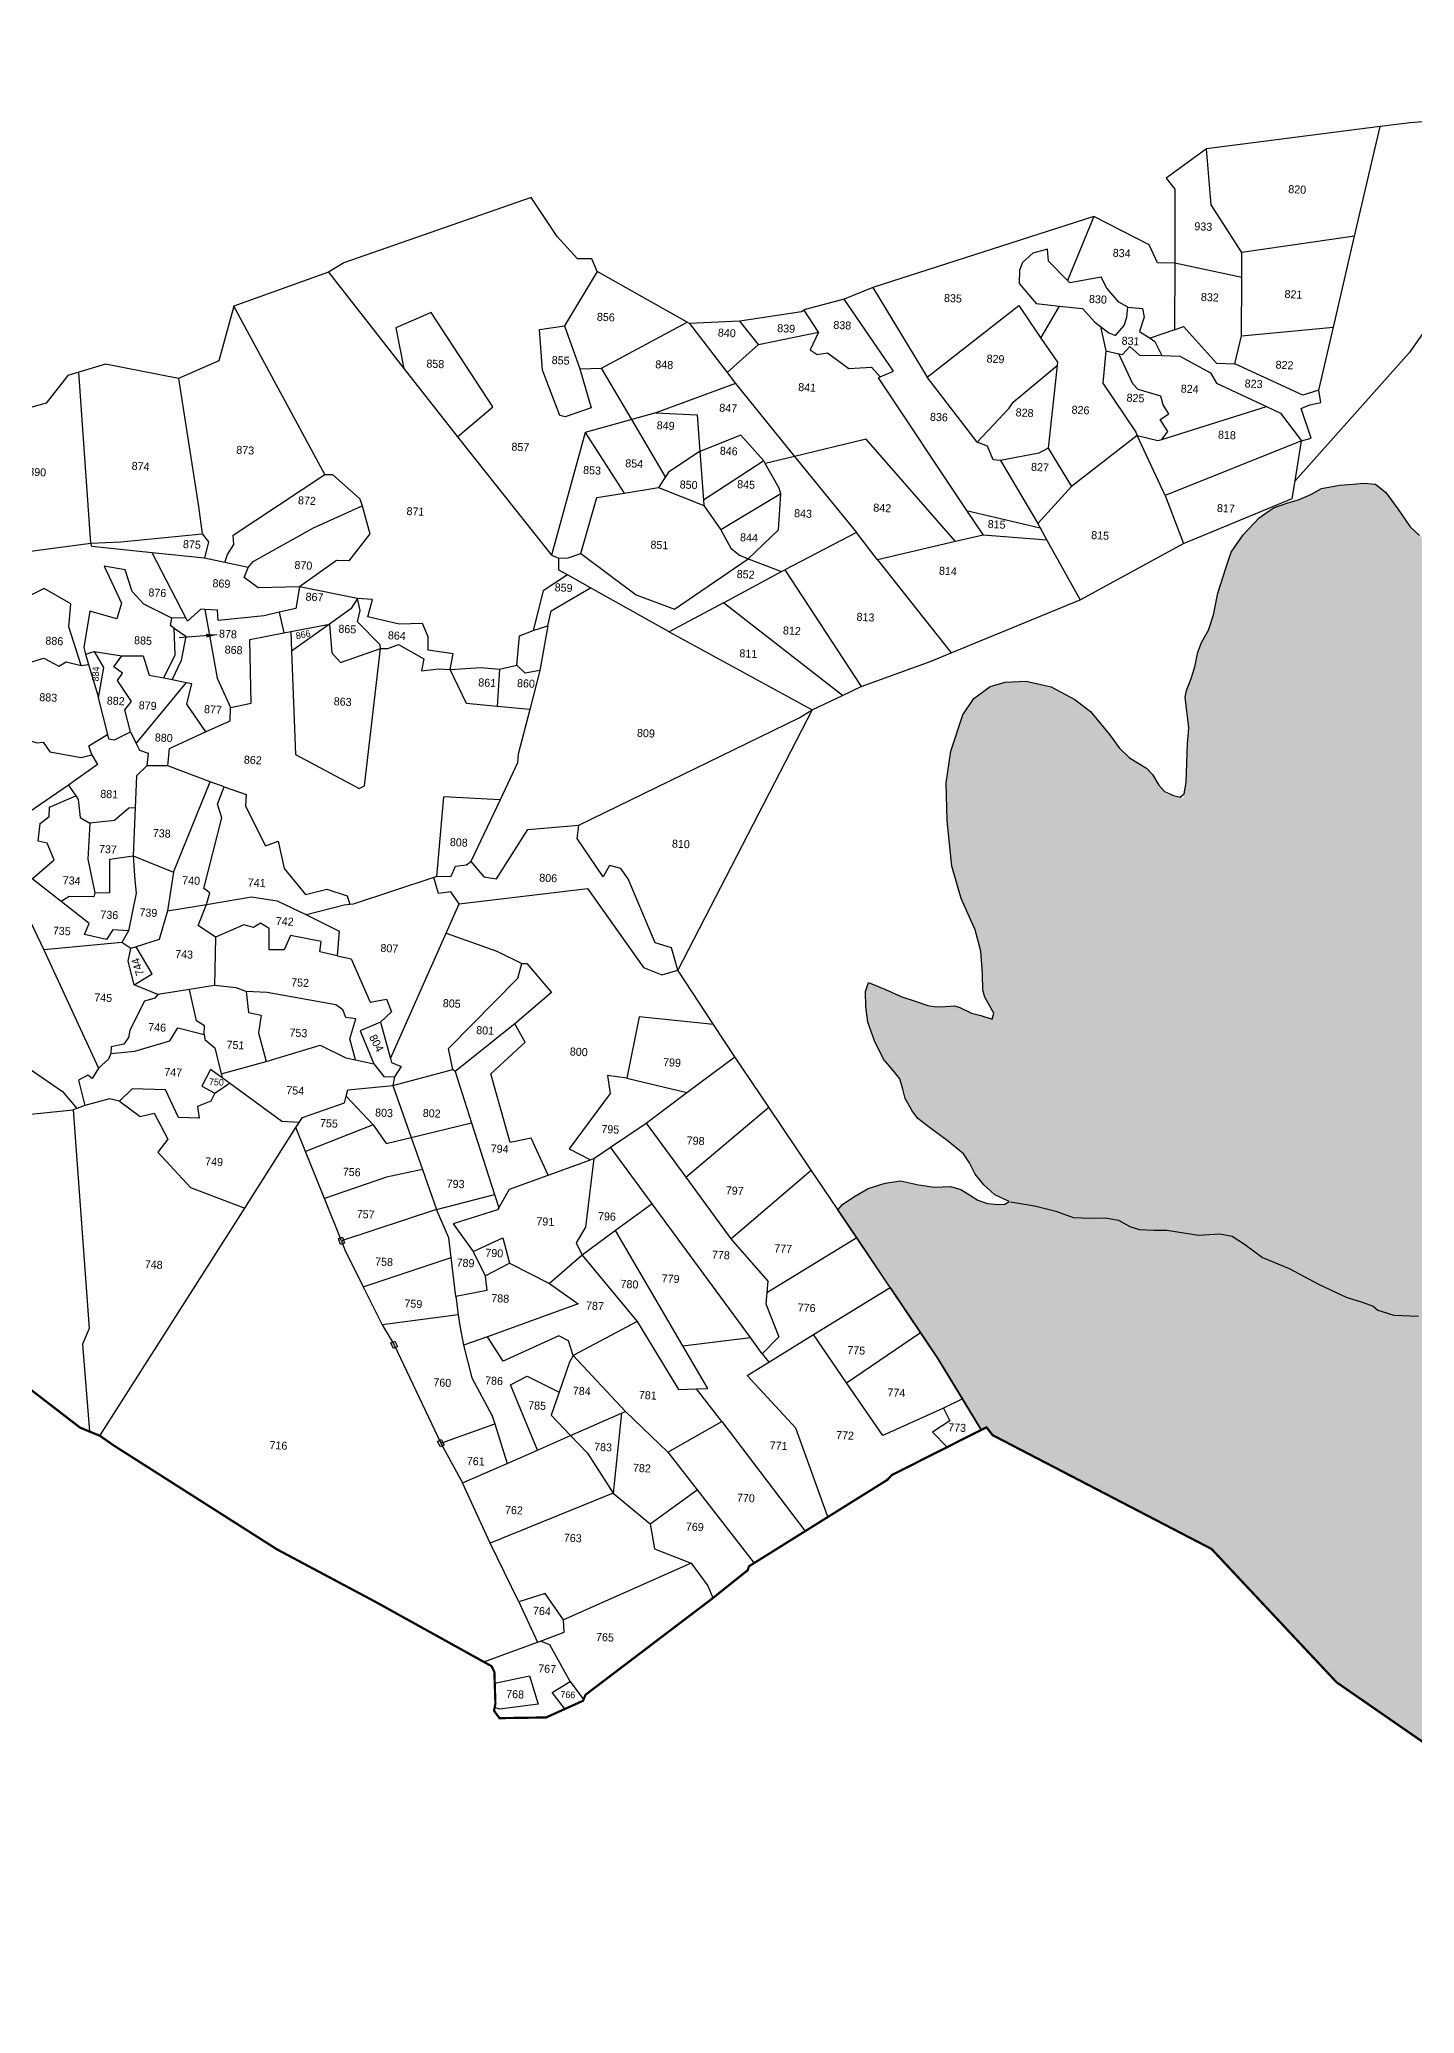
# Model space of a CAD drawing. Header units: metres. Extents: x 261324 to 273196, y 2168580 to 2176145.
# Drawn here: x 269210 to 270757, y 2169286 to 2171506 of the extents above; entities that cross this region are included whole.
import ezdxf

# ---------------------------------------------------------------- set-up
doc = ezdxf.new("R2010")
doc.units = ezdxf.units.M
for name, color, linetype in [('LINE_WATER', 4, 'Continuous'), ('OFF', 1, 'Continuous'), ('POLY_HATCH', 12, 'Continuous'), ('POLY_PARCEL', 6, 'Continuous'), ('SYM_ARROW', 1, 'Continuous'), ('SYM_STONE', 1, 'Continuous'), ('TEXT_PARCEL', 7, 'Continuous'), ('V_BOUND_LINE', 7, 'Continuous')]:
    doc.layers.add(name, color=color, linetype=linetype)
doc.styles.get("Standard").update_dxf_attribs({"font": 'simplex.shx'})
doc.styles.add('TEXT_MAP', font='KRDEV050.TTF', dxfattribs={"height": 1.8})
doc.dimstyles.get("Standard").update_dxf_attribs({"dimtxt": 0.18, "dimasz": 0.18, "dimexe": 0.18, "dimexo": 0.0625, "dimgap": 0.09, "dimtad": 0, "dimtih": 1, "dimtoh": 1, "dimdec": 4, "dimzin": 0, "dimdsep": 46, "dimtxsty": 'Standard', "dimcen": 0.09, "dimadec": 0, "dimazin": 0, "dimtfac": 1, "dimtdec": 4, "dimtofl": 0, "dimtmove": 0, "dimatfit": 3, "dimfxl": 1, "dimtolj": 1, "dimtzin": 0, "dimarcsym": 0})

# ---------------------------------------------------------------- blocks, each defined once
blk = doc.blocks.new('STONESQUARE')
at = {"layer": 'SYM_STONE'}
blk.add_lwpolyline([(-0.7, 0.48), (0.7, 0.48), (0.7, -0.48), (-0.7, -0.48)], close=True, dxfattribs=at)
blk = doc.blocks.new('TEXTARROW')
blk.add_leader([(0, 0), (8.64, 0)], dimstyle='Standard', override={"dimtxt": 2.5, "dimasz": 2.5, "dimexe": 1.25, "dimexo": 0.625, "dimgap": 0.625, "dimtad": 1, "dimtih": 0, "dimtoh": 0, "dimzin": 8, "dimcen": 2.5, "dimtofl": 1})
blk = doc.blocks.new('F NGH')
at = {"layer": 'POLY_HATCH'}
h = blk.add_hatch(dxfattribs=at)
h.set_pattern_fill('ZIGZAG', color=256, style=0)
h.set_pattern_definition([(0, (0, 0), (3.175, 3.175), [3.175, -3.175]), (90, (3.175, 0), (-3.175, 3.175), [3.175, -3.175])])
h.paths.add_polyline_path([(662.27, 339.12), (661.62, 341.88), (660.24, 345.45), (657.96, 349.02), (655.77, 350.73), (649.84, 353.45), (644.07, 355.23), (641.88, 355.88), (640.25, 357.02), (638.95, 358.81), (637.25, 360.43), (635.54, 361.08), (633.27, 361.08), (630.75, 360.35), (628.31, 360.02), (625.47, 360.19), (621.68, 360.97), (620.1, 364), (617.26, 365.63), (614.09, 366.2), (609.95, 365.75), (604.75, 364.94), (602.07, 362.91), (599.78, 360.2), (592.08, 364.61), (588.18, 366.89), (583.71, 369.08), (582.08, 371.19), (579.81, 375.33), (576.32, 377.77), (571.85, 380.93), (569.66, 382.76), (566.73, 386.66), (563.81, 390.23), (561.45, 391.94), (558.69, 392.1), (556.41, 391.77), (553.33, 391.37), (549.35, 390.39), (547.15, 389.01), (544.31, 387.63), (541.95, 386.82), (538.78, 385.6), (535.62, 383.17), (532.2, 379.19), (529.69, 375.13), (528.71, 371.51), (527.17, 365.83), (526.44, 360.88), (525.46, 357.39), (524, 354.54), (523.27, 352.35), (522.78, 349.02), (522.05, 346.34), (521.16, 343.62), (520.91, 342.08), (522.05, 335.26), (521.97, 331.6), (522.05, 322.92), (521.61, 319.43), (517.72, 320.19), (515.96, 322.06), (514.41, 324.34), (513.03, 325.72), (509.05, 327.83), (506.61, 330.02), (504.34, 332.86), (499.79, 337.82), (496.13, 340.41), (490.69, 343.01), (485, 343.95), (480.29, 343.54), (476.96, 342.4), (473.47, 339.56), (471.19, 335.75), (468.84, 327.46), (468.11, 320.28), (468.76, 311.75), (470.3, 301.6), (472.74, 294.5), (476.23, 287.59), (477.69, 282.8), (478.34, 277.85), (478.59, 274.11), (479.07, 272.57), (480.21, 270.7), (481.27, 269.08), (481.02, 267.7), (478.42, 268.35), (476.31, 268.84), (473.63, 269.97), (472.41, 270.3), (468.62, 269.86), (466.4, 270.05), (463.48, 270.87), (460.47, 271.76), (456.73, 273.22), (452.83, 274.6), (452.26, 272.57), (452.43, 269.12), (453.08, 265.71), (454.78, 261.57), (456.98, 257.51), (459.25, 255.07), (460.88, 253.29), (461.69, 251.01), (462.26, 248.9), (463.96, 246.22), (465.34, 244.56), (468.35, 242.45), (472.17, 239.93), (475.99, 237.09), (477.45, 235.14), (478.83, 232.7), (480.86, 230.35), (483.46, 228.24), (486.71, 226.86), (485.82, 226.21), (482.51, 226.03), (479.72, 226.86), (477.77, 227.99), (475.74, 229.05), (473.39, 229.62), (469.81, 229.29), (466.16, 229.7), (462.09, 230.35), (458.68, 229.7), (454.95, 228.32), (451.78, 226.29), (449.34, 224.42), (448.35, 223.23), (460.94, 206.34), (472.38, 190.88), (482.91, 175.27), (484.05, 175.92), (485.51, 174.21), (535.92, 150.97), (565.44, 122.33), (640.72, 75.36), (680.86, 53.48), (736.18, 106.58), (777.36, 146.21), (908.07, 276.12), (936.66, 303.85), (977.16, 292.58), (1011.93, 283.4), (1013.15, 283.56), (1038.06, 276.73), (1052.45, 308.7), (1050.4, 432.13), (1005.68, 513.16), (855.77, 502.46), (731.76, 492.31), (732.62, 488.56), (733.35, 485.4), (734.73, 483.61), (737.82, 480.85), (742.04, 477.64), (746.43, 474.88), (749.11, 472.87), (749.11, 469.64), (746.66, 467.36), (741.39, 467.17), (737.82, 467.57), (734.41, 468.47), (728.72, 468.39), (724.82, 467.98), (722.14, 467.41), (720.84, 466.52), (720.76, 464.98), (722.06, 461.65), (724.58, 457.99), (727.42, 454.74), (728.88, 452.19), (730.97, 447.9), (730.51, 445.12), (728.48, 442.2), (725.15, 438.38), (721.82, 435.05), (718.4, 431.48), (717.02, 428.52), (716.7, 425.76), (717.02, 418.37), (716.94, 413.66), (714.99, 406.59), (713.04, 403.39), (710.12, 400.3), (707.35, 398.19), (703.54, 396.73), (699.56, 394.37), (696.06, 391.69), (691.51, 387.15), (687.61, 382.52), (684.61, 378.66), (682.5, 375.33), (681.93, 373.46), (682.33, 369.48), (682.09, 365.75), (680.95, 362.83), (678.19, 358.12), (673.8, 351.46), (672.02, 348.37), (670.8, 345.29), (670.15, 343.42), (668.69, 342.36), (666.57, 340.9), (664.87, 338.38), (662.27, 333.44)])
at = {"layer": 'LINE_WATER'}
blk.add_lwpolyline([(487.07, 226.85), (492.48, 226.17), (497.34, 225.23), (501.26, 224.01), (505.18, 224.01), (508.56, 224.28), (511.53, 223.88), (514.1, 222.53), (516.26, 221.98), (519.64, 221.98), (522.47, 222.12), (529.67, 221.31), (534.4, 221.85), (537.24, 221.44), (540.07, 219.82), (544.26, 216.99), (550.34, 214.83), (557.1, 211.59), (563.48, 208.99), (567.12, 208.05), (569.69, 207.24), (570.77, 206.43), (574.42, 205.48), (579.96, 205.48)], dxfattribs=at)
at = {"layer": 'OFF'}
for points in [[(275.25, 340.7), (281.58, 340.07)], [(437.27, 335.3), (409.82, 275.31)]]:
    blk.add_lwpolyline(points, dxfattribs=at)
at = {"layer": 'POLY_HATCH'}
blk.add_lwpolyline([(640.72, 75.36), (565.44, 122.33), (535.92, 150.97), (485.51, 174.21), (484.05, 175.92), (482.91, 175.27), (472.38, 190.88), (460.94, 206.34), (448.35, 223.23), (449.34, 224.42), (451.78, 226.29), (454.95, 228.32), (458.68, 229.7), (462.09, 230.35), (466.16, 229.7), (469.81, 229.29), (473.39, 229.62), (475.74, 229.05), (477.77, 227.99), (479.72, 226.86), (481.92, 226.21), (484.27, 226.13), (485.82, 226.21), (486.71, 226.86), (483.46, 228.24), (480.86, 230.35), (478.83, 232.7), (477.45, 235.14), (475.99, 237.09), (472.17, 239.93), (468.35, 242.45), (465.34, 244.56), (463.96, 246.22), (462.26, 248.9), (461.69, 251.01), (460.88, 253.29), (459.25, 255.07), (456.98, 257.51), (454.78, 261.57), (453.08, 265.71), (452.43, 269.12), (452.26, 272.57), (452.83, 274.6), (456.73, 273.22), (460.47, 271.76), (463.48, 270.87), (466.4, 270.05), (468.27, 269.89), (470.3, 270.05), (472.41, 270.3), (473.63, 269.97), (476.31, 268.84), (478.42, 268.35), (481.02, 267.7), (481.27, 269.08), (480.21, 270.7), (479.07, 272.57), (478.59, 274.11), (478.34, 277.85), (477.69, 282.8), (476.23, 287.59), (472.74, 294.5), (470.3, 301.6), (468.76, 311.75), (468.11, 320.28), (468.84, 327.46), (471.19, 335.75), (473.47, 339.56), (476.96, 342.4), (480.29, 343.54), (485, 343.95), (490.69, 343.01), (496.13, 340.41), (499.79, 337.82), (504.34, 332.86), (506.61, 330.02), (509.05, 327.83), (513.03, 325.72), (514.41, 324.34), (515.96, 322.06), (517.26, 320.68), (519.37, 319.87), (520.83, 319.59), (521.72, 320.32), (522.05, 322.92), (521.97, 331.6), (522.05, 335.26), (520.91, 342.08), (521.16, 343.62), (522.05, 346.34), (522.78, 349.02), (523.27, 352.35), (524, 354.54), (525.46, 357.39), (526.44, 360.88), (527.17, 365.83), (528.71, 371.51), (529.69, 375.13), (532.2, 379.19), (535.62, 383.17), (538.78, 385.6), (541.95, 386.82), (544.31, 387.63), (547.15, 389.01), (549.35, 390.39), (553.33, 391.37), (556.41, 391.77), (558.69, 392.1), (561.45, 391.94), (563.81, 390.23), (566.73, 386.66), (569.66, 382.76), (571.85, 380.93)], dxfattribs=at)
at = {"layer": 'POLY_PARCEL'}
for points in [[(674.95, 487.54), (662.32, 427.84), (618.47, 441.49), (574.82, 433.18), (567.63, 421.84), (543.31, 391.89)], [(674.95, 487.54), (565.4, 473.55), (558.67, 472.36)], [(558.67, 472.36), (519.91, 465.51)], [(554.11, 447.51), (558.67, 472.36)], [(519.91, 465.51), (511.13, 458.48), (513.17, 456.13), (513.98, 439.5)], [(528.95, 442.63), (521.55, 453.01), (519.91, 465.51)], [(495.29, 449.11), (446.35, 430.83)], [(495.29, 449.11), (490.09, 434.44)], [(513.98, 439.5), (510.08, 439.36), (508.05, 443.34), (495.29, 449.11)], [(384.26, 431.46), (382.95, 434.27), (379.7, 434.11), (374.91, 438.9), (368.65, 447.38), (327.22, 430.74), (323.89, 428.5)], [(554.11, 447.51), (528.95, 442.63)], [(550.31, 426.81), (554.11, 447.51)], [(490.09, 434.44), (485.61, 438.63), (485.25, 441.26), (481.98, 440.2), (479.78, 437.99), (479.14, 436.29), (479.21, 433.3), (483.26, 428.97), (488.54, 428.64)], [(529.16, 436.98), (528.95, 442.63)], [(503.88, 429.11), (501.82, 430.1), (498.97, 433.16), (497.55, 435.58), (490.58, 433.94), (490.09, 434.44)], [(529.16, 436.98), (513.98, 439.5)], [(513.98, 439.5), (514.64, 424.51)], [(529.71, 423.87), (529.16, 436.98)], [(384.26, 431.46), (377.52, 418.92)], [(405.01, 421.02), (384.26, 431.46)], [(446.35, 430.83), (440.09, 427.91)], [(446.35, 430.83), (459.57, 411.25)], [(323.89, 428.5), (303.01, 419.82)], [(323.89, 428.5), (341.87, 407.66)], [(440.09, 427.91), (431.4, 425.15), (431.16, 424.99)], [(449.02, 410.82), (451.93, 412.24), (440.09, 427.91)], [(459.57, 411.25), (479.4, 428.3), (484.71, 421.24)], [(484.71, 421.24), (488.54, 428.64)], [(488.54, 428.64), (493.71, 428.33), (496.63, 425.41), (497.99, 424.46)], [(497.99, 424.46), (499.9, 423.14), (501.39, 422.64), (503.24, 424.92), (503.74, 426.84), (503.88, 429.11)], [(503.88, 429.11), (507.22, 428.97), (507.65, 427.05), (506.8, 423.78), (509.27, 422.38)], [(529.71, 423.87), (550.31, 426.81)], [(547.69, 412.51), (550.31, 426.81)], [(416.86, 421.86), (405.58, 420.74)], [(431.16, 424.99), (430.59, 424.62), (416.86, 421.86)], [(421.29, 416.79), (416.86, 421.86)], [(434.65, 420.2), (431.16, 424.99)], [(497.99, 424.46), (499.4, 419.09)], [(514.64, 424.51), (509.27, 422.38)], [(509.27, 422.38), (510.35, 421.66), (512.05, 418.6)], [(514.64, 424.51), (516.63, 425.36), (524.38, 417.47), (528.51, 417.54)], [(528.51, 417.54), (529.71, 423.87)], [(303.01, 419.82), (300.17, 407.39), (291.31, 402.97)], [(325.23, 382.97), (303.01, 419.82)], [(354.68, 392.81), (362.29, 399.99), (347.43, 420.46), (339.61, 416.69), (341.87, 407.66)], [(381.43, 409.4), (384.35, 400.8), (378.59, 398.46), (377.38, 398.74), (373.04, 408.69), (371.91, 417.86), (377.52, 418.92)], [(377.52, 418.92), (381.43, 409.4)], [(386.24, 409.77), (405.01, 421.02)], [(405.58, 420.74), (405.01, 421.02)], [(405.58, 420.74), (414.55, 410.15)], [(421.29, 416.79), (434.65, 420.2)], [(434.65, 420.2), (432.95, 416.15), (434.58, 415.15), (436.93, 415.65), (441.83, 412.38), (446.95, 412.88), (449.02, 410.82)], [(484.71, 421.24), (488.65, 416.01), (488.6, 415.27)], [(499.4, 419.09), (499.12, 411.77), (507.02, 401.08), (507.34, 400.35)], [(499.4, 419.09), (502.35, 418.53)], [(502.35, 418.53), (503.17, 418.38), (504.73, 420.3), (507.01, 418.45), (512.05, 418.6)], [(512.96, 399.77), (514.22, 401.59), (512.37, 404.21), (514.22, 405.57), (512.87, 407.55), (512.23, 409.47), (507.11, 410.68), (505.83, 411.96), (502.35, 418.53)], [(512.05, 418.6), (516.11, 418.68), (523.15, 415.26), (524.64, 412.99), (536.09, 408.29)], [(547.69, 412.51), (544.19, 411.22), (528.51, 417.54)], [(414.55, 410.15), (421.29, 416.79)], [(471.45, 397.15), (478.34, 405.18), (479.12, 406.53), (488.6, 415.27)], [(488.6, 415.27), (487.51, 396.54)], [(381.43, 409.4), (386.24, 409.77)], [(393.61, 398.56), (386.24, 409.77)], [(414.55, 410.15), (416.56, 407.78)], [(449.02, 410.82), (448.52, 410.6), (469.83, 381.71)], [(471.45, 397.15), (459.57, 411.25)], [(544.35, 400.93), (546.48, 401.64), (543.92, 408.17), (545.84, 409.1), (548.26, 409.74), (547.69, 412.51)], [(291.31, 402.97), (274.74, 405.4), (268.9, 403.34)], [(341.87, 407.66), (354.68, 392.81)], [(416.56, 407.78), (398.93, 400.32)], [(416.56, 407.78), (430.61, 392.04)], [(512.96, 399.77), (536.09, 408.29)], [(536.09, 408.29), (539.36, 406.95), (544.35, 400.93)], [(268.9, 403.34), (266.45, 402.48), (261.82, 396.06), (249.09, 391.84)], [(273.37, 365.08), (268.9, 403.34)], [(291.31, 402.97), (297.15, 374.46), (298.27, 368.3)], [(398.93, 400.32), (393.61, 398.56)], [(398.93, 400.32), (408.24, 400.35), (409.24, 392.12)], [(507.34, 400.35), (493.12, 388.2)], [(507.34, 400.35), (512.07, 399.45), (512.96, 399.77)], [(514.27, 387.17), (507.34, 400.35)], [(544.35, 400.93), (514.27, 387.17)], [(543.31, 391.89), (544.35, 400.93)], [(393.61, 398.56), (383.28, 395.15)], [(401.81, 386.09), (393.61, 398.56)], [(423.72, 390.69), (418.31, 396.23), (409.24, 392.12)], [(467.69, 374.59), (446.47, 396.64), (430.61, 392.04)], [(476.92, 393.31), (475.28, 393.38), (473.86, 396.37), (471.45, 397.15)], [(487.51, 396.54), (485.45, 395.37), (476.92, 393.31)], [(487.51, 396.54), (493.12, 388.2)], [(354.68, 392.81), (377.02, 367.22)], [(383.28, 395.15), (377.02, 367.22)], [(383.28, 395.15), (392.67, 381.99)], [(409.24, 392.12), (409.14, 392.07), (402.46, 387.17), (401.81, 386.09)], [(409.24, 392.12), (410.56, 381.25)], [(430.61, 392.04), (424.06, 390.14)], [(430.61, 392.04), (445.29, 375.59)], [(476.92, 393.31), (485.94, 379.53)], [(518.93, 376.58), (542.85, 387.85), (543.31, 391.89)], [(423.72, 390.69), (410.56, 381.25)], [(424.06, 390.14), (423.72, 390.69)], [(427.91, 383.44), (427.48, 384.72), (424.06, 390.14)], [(493.12, 388.2), (485.94, 379.53)], [(514.27, 387.17), (518.93, 376.58)], [(303.71, 362.09), (304.19, 363.98), (305.55, 366.25), (305.25, 368.37), (325.23, 382.97)], [(325.23, 382.97), (326.98, 383.05), (333.34, 377.9), (333.94, 376.31)], [(383.61, 367.91), (386.6, 380.7), (392.67, 381.99)], [(392.67, 381.99), (400.32, 383.62)], [(401.81, 386.09), (400.32, 383.62)], [(400.32, 383.62), (410.7, 380.06)], [(427.91, 383.44), (414.83, 374.73)], [(421.26, 368.55), (427.77, 375.34), (427.91, 383.44)], [(410.56, 381.25), (410.7, 380.06)], [(410.7, 380.06), (414.83, 374.73)], [(469.83, 381.71), (473.8, 376.33)], [(469.83, 381.71), (486.51, 378.62)], [(485.94, 379.53), (486.51, 378.62)], [(486.51, 378.62), (488.2, 375.9)], [(309.03, 361.22), (310.02, 362.65), (323.27, 370.86), (333.94, 376.31)], [(333.94, 376.31), (335.98, 370.11), (331.52, 363.83), (328.79, 363.75), (320.77, 357.47)], [(414.83, 374.73), (417.25, 370.72), (419.24, 369.23), (421.26, 368.55)], [(445.29, 375.59), (429.58, 366.45)], [(450.34, 369.65), (445.29, 375.59)], [(467.69, 374.59), (450.34, 369.65)], [(473.8, 376.33), (467.69, 374.59)], [(488.2, 375.9), (473.8, 376.33)], [(488.2, 375.9), (496.32, 362.86)], [(496.32, 362.86), (518.93, 376.58)], [(450.34, 369.65), (467.88, 349.56)], [(253.73, 361.5), (273.37, 365.08)], [(273.37, 365.08), (280.1, 365.68), (298.27, 368.3)], [(287.3, 363.51), (273.67, 364.28), (273.37, 365.08)], [(298.27, 368.3), (299.79, 366.56), (299.11, 362.85)], [(377.02, 367.22), (378.71, 366.67)], [(378.71, 366.67), (380.77, 366.85), (383.61, 367.91)], [(380.82, 362.98), (378.85, 363.97), (378.71, 366.67)], [(383.61, 367.91), (396.48, 359.21), (405.23, 356.43), (421.26, 368.55)], [(416.22, 358.36), (428.88, 366.03)], [(421.26, 368.55), (428.88, 366.03)], [(428.88, 366.03), (429.58, 366.45)], [(429.58, 366.45), (448.01, 341.05)], [(292.35, 349.04), (285.95, 351.88), (283.18, 354.65), (281.4, 359.41), (276.64, 360.05), (280.91, 351.88), (280.05, 348.33), (273.87, 349.75), (272.94, 341.51), (273.4, 340.04)], [(295.5, 349.3), (287.3, 363.51)], [(299.11, 362.85), (287.3, 363.51)], [(303.71, 362.09), (299.11, 362.85)], [(309.03, 361.22), (303.71, 362.09)], [(320.77, 357.47), (311.46, 356.79), (308.2, 358.98), (309.03, 361.22)], [(380.82, 362.98), (375.53, 359.12), (373.68, 350.1)], [(376.95, 351.3), (377.52, 354.72), (386.12, 360.34)], [(386.12, 360.34), (380.82, 362.98)], [(404.27, 351.28), (386.12, 360.34)], [(467.88, 349.56), (496.32, 362.86)], [(320.77, 357.47), (320.13, 352.58), (316.47, 351.54)], [(333.92, 355.42), (320.77, 357.47)], [(333.92, 355.42), (332.5, 353.04), (327.88, 349.41)], [(339.61, 344.47), (339.51, 345.31), (334.17, 350.22), (334.6, 352.78), (333.92, 355.42)], [(355.48, 340.47), (355.96, 344.05), (350.34, 344.62), (350.2, 347.6), (348.78, 350.51), (343.52, 350.09), (336.41, 351.44), (337.26, 355.35), (333.92, 355.42)], [(416.22, 358.36), (404.27, 351.28)], [(443.88, 338.84), (416.22, 358.36)], [(272.48, 337.47), (269.35, 346.04), (269.56, 351.22), (263.38, 354.35), (258.69, 351.72)], [(299.71, 351.37), (298.79, 351.37), (295.95, 348.52), (295.5, 349.3)], [(316.47, 351.54), (313.09, 350.59), (302.78, 349.02), (302.56, 351.37), (299.71, 351.37)], [(299.71, 351.37), (303.2, 336.09), (306.55, 329.59)], [(316.47, 351.54), (317.72, 346.94)], [(373.68, 350.1), (376.95, 351.3)], [(376.95, 351.3), (375.6, 341.21)], [(404.27, 351.28), (437.27, 335.3)], [(291.21, 335.53), (293.53, 340.85), (293.03, 346.82)], [(293.03, 346.82), (292.18, 347.31), (292.35, 349.04)], [(295.5, 349.3), (292.35, 349.04)], [(293.03, 346.82), (295.73, 345.18), (294.95, 339.64), (293.11, 335.24)], [(306.55, 329.59), (311.1, 330.79), (310.1, 345.08), (317.72, 346.94)], [(317.72, 346.94), (319.24, 347.31)], [(319.24, 347.31), (327.88, 349.41)], [(319.24, 347.31), (319.62, 342.9)], [(327.88, 349.41), (319.62, 342.9)], [(327.88, 349.41), (328.73, 342.98), (330.72, 340.92), (339.61, 344.47)], [(370.41, 342.14), (370.69, 348.75), (373.68, 350.1)], [(448.01, 341.05), (463.44, 347.49), (467.88, 349.56)], [(319.62, 342.9), (321.59, 319.74), (336.31, 312.77), (337.44, 313.45), (339.61, 344.47)], [(339.61, 344.47), (341.24, 344.55), (343.59, 345.54), (349.42, 342.56), (349.06, 339.85), (352.9, 340.49), (355.48, 340.47)], [(366.57, 341.11), (370.41, 342.14)], [(375.6, 341.21), (372.4, 340.43), (370.41, 342.14)], [(260.89, 337.58), (264.02, 338.68), (267.5, 337.04), (269.07, 338.11), (272.48, 337.47)], [(272.48, 337.47), (274.12, 337.76)], [(273.4, 340.04), (275.25, 340.7)], [(273.4, 340.04), (274.12, 337.76)], [(274.12, 337.76), (276.46, 331.15), (276.69, 330.38)], [(275.25, 340.7), (277.53, 337.22), (276.69, 330.38)], [(284.28, 323.04), (282.79, 327.98), (284.21, 329.9), (280.8, 334.45), (281.87, 336.16), (279.87, 337.51), (281.58, 340.07)], [(281.58, 340.07), (286.34, 340.28), (287.91, 336.01), (291.21, 335.53)], [(355.48, 340.47), (362.37, 341.25), (366.57, 341.11)], [(366.42, 332.7), (359.53, 333.04), (355.48, 340.47)], [(366.57, 341.11), (366.42, 332.7)], [(375.6, 341.21), (373.82, 332.33)], [(437.27, 335.3), (443.88, 338.84)], [(443.88, 338.84), (448.01, 341.05)], [(285.7, 320.49), (296.36, 334.76)], [(291.21, 335.53), (293.11, 335.24)], [(293.11, 335.24), (296.36, 334.76)], [(296.36, 334.76), (297.51, 334.59), (296.58, 329.9), (301.17, 323.85)], [(386.05, 306.89), (434.43, 333.31), (437.27, 335.3)], [(276.69, 330.38), (279.15, 322.26)], [(301.17, 323.85), (306.55, 326.64), (306.55, 329.59)], [(373.82, 332.33), (366.42, 332.7)], [(373.82, 332.33), (371.62, 322.2), (371.62, 320.21), (368.06, 311.76)], [(255.03, 321.81), (263.35, 319.64), (264.81, 319.85), (266.37, 317.72), (273.48, 316.79), (275.83, 317.5)], [(275.83, 317.5), (275.05, 319.49), (279.15, 322.26)], [(279.15, 322.26), (279.45, 321.27), (280.8, 321.13), (284.28, 323.04)], [(284.28, 323.04), (285.7, 320.49)], [(285.7, 320.49), (286.49, 319.06), (288.48, 318.5), (288.34, 315.58)], [(293.02, 315.81), (293.25, 319.74), (301.17, 323.85)], [(275.83, 317.5), (277.25, 315.37), (270.92, 310.4)], [(288.34, 315.58), (286.13, 313.27), (286.16, 306.03)], [(293.02, 315.81), (288.34, 315.58)], [(302.72, 312.72), (293.02, 315.81)], [(295.45, 292.02), (302.72, 312.72)], [(303.2, 285.1), (303.82, 287.77), (302.47, 288.62), (305.74, 304.69), (304.61, 307.71), (305.96, 311.69)], [(305.96, 311.69), (302.72, 312.72)], [(305.96, 311.69), (310.93, 310.19), (310.93, 307.56), (315.84, 298.89), (318.61, 300.1), (320.25, 293.99), (325.37, 288.38), (330.06, 289.8), (334.75, 288.52), (335.43, 286.61)], [(368.06, 311.76), (355.33, 311.79), (354.62, 293.81)], [(368.06, 311.76), (362.16, 297.58)], [(270.92, 310.4), (256.13, 299.2), (254.32, 298.9)], [(263.79, 288.98), (268.51, 293.52), (266.73, 297.14), (264.74, 297.5), (264.95, 301.48), (266.94, 303.18), (266.87, 305.32), (272.67, 308.12)], [(270.92, 310.4), (272.67, 308.12)], [(272.67, 308.12), (273.27, 307.34), (273.91, 303.29), (276.11, 302.12)], [(362.16, 297.58), (365.22, 294.24), (368.13, 293.95), (374.6, 305.32), (386.05, 306.89)], [(409.82, 275.31), (408.18, 280.28), (404.42, 281.28), (397.71, 295.31), (395.93, 297.58), (393.37, 298.15), (392.02, 295.52), (385.84, 303.83), (386.05, 306.89)], [(276.11, 302.12), (276.04, 294.02), (278.03, 286.55)], [(286.16, 306.03), (284.72, 305.88), (281.66, 302.97), (276.11, 302.12)], [(286.16, 306.03), (286.2, 295.22)], [(354.62, 293.81), (357.89, 294.09), (358.75, 296.37), (361.24, 296.8), (362.16, 297.58)], [(278.03, 286.55), (281.37, 286.77), (281.02, 294.23), (286.2, 295.22)], [(286.2, 295.22), (286.83, 289.8), (287.26, 286.88), (285.98, 278.32)], [(286.2, 295.22), (295.45, 292.02)], [(353.99, 293.57), (336.18, 286.74), (335.43, 286.61)], [(354.62, 293.81), (353.99, 293.57)], [(360.01, 287.94), (358.02, 290.5), (355.25, 290.04), (353.99, 293.57)], [(259.38, 290.33), (260.59, 285.5), (267.15, 273.15)], [(270.55, 284.19), (263.79, 288.98)], [(295.45, 292.02), (294.52, 283.25)], [(360.01, 287.94), (388.66, 292.74), (402.06, 275.59), (406.26, 274.1), (409.82, 275.31)], [(278.03, 286.55), (277.82, 285.63), (272.27, 285.42), (270.55, 284.19)], [(294.52, 283.25), (303.2, 285.1)], [(305.6, 277.82), (301.55, 280.31), (303.2, 285.1)], [(303.2, 285.1), (313.25, 287.26), (319.08, 286.69), (325.79, 283.83)], [(335.43, 286.61), (334.18, 286.39), (325.79, 283.83)], [(357.37, 281.17), (360.01, 287.94)], [(285.98, 278.32), (282.42, 278.39), (281.14, 276.19), (276.09, 277.04), (277.02, 279.6), (270.55, 284.19)], [(294.52, 283.25), (292.96, 276.71), (287.85, 274.85)], [(333.12, 274.94), (329.21, 275.62), (329.35, 277.96), (322.45, 279.03), (321.17, 275.76), (317.76, 275.55), (317.55, 280.38), (315.56, 281.45), (313.99, 280.38), (311.86, 280.88), (305.6, 277.82)], [(325.79, 283.83), (333.33, 280.49), (333.12, 274.94)], [(346.19, 252.45), (357.37, 281.17)], [(357.37, 281.17), (368.97, 277.66), (374.72, 275.18)], [(284.57, 275.64), (267.15, 273.15)], [(285.98, 278.32), (284.57, 275.64)], [(286.7, 274.43), (284.57, 275.64)], [(305.6, 277.82), (305.87, 266.96)], [(267.15, 273.15), (280.71, 247.18)], [(287.8, 266.29), (286.23, 271.55), (286.7, 274.43)], [(287.85, 274.85), (286.7, 274.43)], [(287.8, 266.29), (291.71, 268.92), (287.85, 274.85)], [(333.12, 274.94), (336.32, 274.45), (341.01, 264.85), (344.64, 265.74), (345.92, 262.9), (343.57, 260.48)], [(359.13, 255.31), (373.94, 271.84), (374.72, 275.18)], [(374.72, 275.18), (375.86, 275.25), (381.69, 268.99), (373.8, 261.53)], [(418.41, 263.54), (409.82, 275.31)], [(305.87, 266.96), (300.33, 265.81)], [(313.05, 265.96), (310.78, 266.67), (305.87, 266.96)], [(293.21, 264.33), (292.57, 263.47), (290.3, 262.69), (287.31, 256.05), (287.1, 254.34), (286.1, 252.85), (283.33, 252.07), (283.33, 250.58)], [(293.21, 264.33), (287.8, 266.29)], [(300.33, 265.81), (293.21, 264.33)], [(304.09, 255.84), (304.09, 257.82), (302.17, 258.82), (300.33, 265.81)], [(338.37, 251.75), (336.87, 256.44), (338.01, 260.99), (335.73, 261.2), (334.95, 262.84), (333.32, 263.9), (317.82, 265.96), (313.05, 265.96)], [(313.05, 265.96), (313.83, 261.27), (316.68, 260.77), (316.25, 256.79), (318.31, 250.47)], [(418.41, 263.54), (401.64, 264.44), (399.5, 250.54)], [(423.54, 256.51), (418.41, 263.54)], [(343.57, 260.48), (339.08, 258.36), (342.49, 251.04)], [(343.57, 260.48), (346.19, 252.45)], [(373.8, 261.53), (360.86, 250.23)], [(382.87, 227.93), (378.67, 236.04), (373.97, 234.83), (368.92, 250.04), (376.25, 257.57), (373.8, 261.53)], [(283.33, 250.58), (288.66, 251.36), (296.41, 254.06), (298.12, 257.04), (304.09, 255.84)], [(304.09, 255.84), (304.24, 254.77), (306.58, 252.99), (308.31, 247.18)], [(318.31, 250.47), (330.26, 254.66), (336.16, 252.1), (338.37, 251.75)], [(360.34, 250.62), (359.13, 255.31)], [(413.13, 247.92), (423.54, 256.51)], [(431.73, 245.52), (423.54, 256.51)], [(258.47, 250.46), (272.84, 241.55), (276.25, 237.89)], [(283.33, 250.58), (282.83, 249.3), (280.71, 247.18)], [(308.31, 247.18), (318.31, 250.47)], [(338.37, 251.75), (342.49, 251.04)], [(342.49, 251.04), (344.91, 248.34), (347.27, 248.4)], [(346.19, 252.45), (346.49, 251.53), (348.69, 250.74), (347.27, 248.4)], [(347.04, 246.43), (360.34, 250.62)], [(360.86, 250.23), (360.34, 250.62)], [(360.86, 250.23), (365.12, 238.86)], [(399.5, 250.54), (395.16, 250.96), (395.94, 246.91), (387.34, 234.05), (392.22, 231.82)], [(399.5, 250.54), (413.13, 247.92)], [(280.71, 247.18), (279.36, 244.8), (278.37, 245.51), (276.3, 244.23), (278.01, 238.62)], [(308.57, 246.31), (305.87, 248.09), (304.09, 244.25), (307.08, 242.76)], [(307.08, 242.76), (310.26, 245.19)], [(308.31, 247.18), (308.57, 246.31)], [(310.26, 245.19), (308.57, 246.31)], [(326.38, 237.1), (322.45, 237.15), (310.26, 245.19)], [(336.63, 243.51), (336.91, 244.98)], [(336.91, 244.98), (347.04, 246.43)], [(347.27, 248.4), (347.04, 246.43)], [(347.04, 246.43), (351.7, 234.93)], [(404.34, 240.66), (413.13, 247.92)], [(413.81, 228.89), (431.73, 245.52)], [(441.93, 231.84), (431.73, 245.52)], [(285.75, 239.95), (283.47, 240.38), (278.01, 238.62)], [(307.08, 242.76), (306.3, 240.91), (303.38, 239.6), (303.88, 236.97), (299.19, 236.9), (295.99, 243.01), (288.45, 242.86), (285.75, 239.95)], [(285.75, 239.95), (290.58, 236.75), (293.71, 237.68), (297.05, 231.92), (294.92, 228.94), (302.6, 221.33), (315.05, 217.28)], [(327.02, 238.23), (336.34, 241.99)], [(336.34, 241.99), (336.63, 243.51)], [(336.63, 243.51), (343, 237.35)], [(396.59, 234.86), (404.34, 240.66)], [(404.34, 240.66), (413.81, 228.89)], [(264.46, 235.87), (275.45, 237.55)], [(276.25, 237.89), (275.45, 237.55)], [(275.45, 237.55), (281.35, 188.53), (280, 184.98), (282.54, 165.42)], [(278.01, 238.62), (276.25, 237.89)], [(315.05, 217.28), (325.7, 235.9)], [(325.7, 235.9), (326.38, 237.1)], [(328.1, 230.67), (325.7, 235.9)], [(326.38, 237.1), (327.02, 238.23)], [(343, 237.35), (328.1, 230.67)], [(343, 237.35), (346.13, 233.3), (351.7, 234.93)], [(351.7, 234.93), (365.12, 238.86)], [(365.12, 238.86), (371.05, 223.01)], [(351.7, 234.93), (354.58, 227.83)], [(382.87, 227.93), (392.22, 231.82)], [(392.93, 232.12), (391.84, 216.63), (389.92, 213), (391.34, 210.3)], [(392.22, 231.82), (392.93, 232.12)], [(392.93, 232.12), (396.59, 234.86)], [(406.52, 222.6), (396.59, 234.86)], [(424.57, 215.52), (441.93, 231.84)], [(452.86, 217.17), (441.93, 231.84)], [(332.88, 220.26), (328.1, 230.67)], [(354.58, 227.83), (346.56, 225.77), (332.88, 220.26)], [(354.58, 227.83), (358.16, 219.01)], [(372.17, 220.03), (374.3, 224.37), (382.87, 227.93)], [(413.81, 228.89), (424.57, 215.52)], [(358.16, 219.01), (371.05, 223.01)], [(371.05, 223.01), (372.17, 220.03)], [(406.52, 222.6), (398.57, 216.16)], [(430.04, 193.56), (406.52, 222.6)], [(337.16, 210.94), (332.88, 220.26)], [(358.16, 219.01), (337.16, 210.94)], [(361.95, 208.37), (361.19, 212.79), (358.16, 219.01)], [(372.17, 220.03), (371.88, 219.57), (362.07, 215.95), (366.83, 209.98)], [(284.92, 164.57), (315.05, 217.28)], [(366.83, 209.98), (373.34, 213.33), (375.15, 207.74)], [(398.57, 216.16), (391.34, 210.3)], [(414.93, 191.01), (398.57, 216.16)], [(424.57, 215.52), (433.39, 206.45), (433.28, 203.85)], [(433.28, 203.85), (452.86, 217.17)], [(460.94, 206.34), (452.86, 217.17)], [(337.16, 210.94), (337.94, 208.95), (342.45, 200.88)], [(366.83, 209.98), (369.75, 204.61)], [(391.34, 210.3), (384.32, 203.55)], [(391.34, 210.3), (404.42, 195.95)], [(342.45, 200.88), (361.95, 208.37)], [(363.45, 199.69), (361.95, 208.37)], [(369.75, 204.61), (370.28, 201.32), (363.45, 199.69)], [(369.75, 204.61), (375.15, 207.74)], [(375.15, 207.74), (384.32, 203.55)], [(444.2, 194.89), (460.94, 206.34)], [(460.94, 206.34), (468.21, 196.51)], [(342.45, 200.88), (347.13, 192.5)], [(384.32, 203.55), (391, 199.28), (370.94, 190.95)], [(433.28, 203.85), (433.18, 201.34), (436.45, 194.02), (432.89, 190.04)], [(364.17, 195.54), (347.13, 192.5)], [(363.45, 199.69), (364.17, 195.54)], [(364.17, 195.54), (364.59, 193.08), (365.69, 188.77)], [(404.42, 195.95), (390.39, 187.65)], [(404.42, 195.95), (414.45, 181.13), (418.44, 181.48)], [(452.14, 184.42), (468.21, 196.51)], [(468.21, 196.51), (472.38, 190.88), (478.34, 182.05)], [(347.13, 192.5), (350.05, 188.16), (361.58, 166.53)], [(370.94, 190.95), (365.69, 188.77)], [(390.39, 187.65), (389.18, 190.92), (386.97, 191.91), (374.74, 185.66), (370.94, 190.95)], [(414.93, 191.01), (430.04, 193.56)], [(418.44, 181.48), (420.99, 181.7), (414.93, 191.01)], [(432.89, 190.04), (430.04, 193.56)], [(434.45, 188.21), (444.2, 194.89)], [(452.14, 184.42), (444.2, 194.89)], [(365.69, 188.77), (367.9, 181.55), (372.87, 173.24), (373.53, 171.44)], [(390.39, 187.65), (389.68, 186.15), (387.67, 179.3)], [(390.39, 187.65), (402.74, 175.63)], [(449.38, 154.09), (441.23, 173.72), (429.72, 184.98), (434.45, 188.21)], [(432.89, 190.04), (434.45, 188.21)], [(383.42, 166.03), (376.61, 180.42), (380.31, 182.48), (387.67, 179.3)], [(474.18, 179.75), (460.81, 173), (452.14, 184.42)], [(387.67, 179.3), (386.12, 174), (390.66, 169.62)], [(424.5, 174.38), (418.44, 181.48)], [(474.18, 179.75), (475.74, 176.98), (471.98, 174.28), (475.4, 171.03)], [(478.34, 182.05), (474.18, 179.75)], [(478.34, 182.05), (482.91, 175.27)], [(390.66, 169.62), (401.87, 175.2)], [(401.87, 175.2), (400.84, 157.16)], [(401.87, 175.2), (402.74, 175.63)], [(402.74, 175.63), (412.69, 166.92)], [(412.69, 166.92), (424.5, 174.38)], [(424.5, 174.38), (444.39, 150.63)], [(361.58, 166.53), (373.53, 171.44)], [(373.53, 171.44), (376.71, 162.69)], [(383.42, 166.03), (390.66, 169.62)], [(390.66, 169.62), (394.65, 165.83), (400.84, 157.16)], [(361.58, 166.53), (366.87, 157.89)], [(376.71, 162.69), (383.42, 166.03)], [(412.69, 166.92), (419.67, 158.78)], [(366.87, 157.89), (376.71, 162.69)], [(373.76, 144.6), (366.87, 157.89)], [(400.84, 157.16), (373.76, 144.6)], [(400.84, 157.16), (409.51, 150.66)], [(409.51, 150.66), (419.67, 158.78)], [(419.67, 158.78), (433.26, 142.92)], [(409.51, 150.66), (410.72, 145.11), (419.11, 142.27)], [(380.81, 131.7), (373.76, 144.6)], [(419.11, 142.27), (391.05, 128.14)], [(419.11, 142.27), (423.09, 137.29), (424.41, 134.65)], [(391.05, 128.14), (386.64, 133.9), (380.81, 131.7)], [(380.81, 131.7), (385.46, 122.88)], [(386.07, 123.14), (391.34, 125.37), (391.05, 128.14)], [(373.6, 117.85), (385.46, 122.88)], [(385.46, 122.88), (386.07, 123.14)], [(393.19, 114.36), (388.28, 122.39), (386.07, 123.14)], [(376.27, 113.21), (384.01, 115.21), (386.22, 108.96), (377.69, 107.39), (376.51, 107.74)], [(392.31, 108.14), (389.27, 111.73), (393.19, 114.36)], [(393.19, 114.36), (396.39, 110.43)]]:
    blk.add_lwpolyline(points, dxfattribs=at)
at = {"layer": 'V_BOUND_LINE', "const_width": 0.5}
for points in [[(198.14, 224.35), (201.53, 221.89), (201.77, 221.16), (217.04, 209.06), (238.25, 195.79), (240.03, 194.33), (280.37, 166.2), (282.54, 165.42)], [(475.4, 171.03), (482.91, 175.27)], [(482.91, 175.27), (484.05, 175.92), (485.51, 174.21), (535.92, 150.97), (565.44, 122.33), (640.72, 75.36), (680.86, 53.48)], [(449.38, 154.09), (462.31, 163.04), (463.29, 164.18), (475.4, 171.03)], [(282.54, 165.42), (284.92, 164.57)], [(284.92, 164.57), (288.21, 162.5), (325.99, 140.9), (348.7, 130.15), (373.6, 117.85)], [(444.39, 150.63), (449.38, 154.09)], [(433.26, 142.92), (444.39, 150.63)], [(424.41, 134.65), (431.93, 141.28), (432.17, 142.17), (433.26, 142.92)], [(396.39, 110.43), (396.79, 111.55), (424.41, 134.65)], [(373.6, 117.85), (375.34, 116.99), (376.07, 115.69), (376.27, 113.21)], [(376.27, 113.21), (376.64, 108.55), (376.51, 107.74)], [(376.51, 107.74), (376.4, 107), (377.7, 105.38), (388.18, 106.03), (392.31, 108.14)], [(392.31, 108.14), (396.3, 110.17), (396.39, 110.43)]]:
    blk.add_lwpolyline(points, dxfattribs=at)
at = {"layer": 'SYM_ARROW', "rotation": 187.1235555816218}
blk.add_blockref('TEXTARROW', (302.78, 345.81), dxfattribs=at)
at = {"layer": 'SYM_STONE'}
for p, rotation in [((337.16, 210.94), 291.4570928051871), ((350.05, 188.16), 298.0532361701169), ((361.58, 166.53), 301.4877266573037)]:
    blk.add_blockref('STONESQUARE', p, dxfattribs=dict(at, rotation=rotation))
at = {"layer": 'TEXT_PARCEL', "style": 'TEXT_MAP'}
for s, height, p in [('820', 1.8, (538.7, 456.46)), ('933', 1.8, (517.99, 447.13)), ('834', 1.8, (499.93, 440.28)), ('830', 1.8, (495.09, 429.66)), ('832', 1.8, (520.21, 431.31)), ('821', 1.8, (538.97, 432.85)), ('835', 1.8, (462.5, 428.35)), ('856', 1.8, (384.7, 420.42)), ('838', 1.8, (437.91, 421.11)), ('831', 1.8, (502.86, 420.62)), ('840', 1.8, (412.05, 418.15)), ('839', 1.8, (425.34, 419.78)), ('822', 1.8, (537.71, 416.88)), ('829', 1.8, (472.7, 415.17)), ('823', 1.8, (530.97, 412.33)), ('858', 1.8, (346.88, 408.1)), ('855', 1.8, (375, 410.21)), ('848', 1.8, (398.33, 410.35)), ('841', 1.8, (430.68, 406.76)), ('825', 1.8, (504.58, 407.87)), ('824', 1.8, (516.66, 410.5)), ('828', 1.8, (479.81, 403.39)), ('826', 1.8, (492.35, 404.58)), ('847', 1.8, (413.16, 401.28)), ('836', 1.8, (460.61, 401.49)), ('818', 1.8, (525.52, 400.55)), ('849', 1.8, (399.29, 396.67)), ('857', 1.8, (366.87, 390.32)), ('846', 1.8, (413.74, 391.62)), ('827', 1.8, (483.85, 391.32)), ('873', 1.8, (305.08, 386.68)), ('853', 1.8, (383.23, 385.85)), ('854', 1.8, (392.63, 387.82)), ('874', 1.8, (281.74, 381.97)), ('850', 1.8, (405.09, 383.62)), ('845', 1.8, (418, 384.3)), ('842', 1.8, (448.84, 380.48)), ('817', 1.8, (526.06, 384.05)), ('890', 1.8, (258.57, 379.56)), ('872', 1.8, (319.48, 376)), ('843', 1.8, (431.1, 378.39)), ('815', 1.8, (474.72, 378.01)), ('815', 1.8, (498.09, 376.62)), ('871', 1.8, (343.98, 374.73)), ('844', 1.8, (419.21, 372.4)), ('851', 1.8, (399.15, 369.79)), ('814', 1.8, (464.27, 367)), ('875', 1.8, (294.1, 364.94)), ('852', 1.8, (418.85, 364.1)), ('870', 1.8, (319.37, 361.43)), ('859', 1.8, (378.09, 359.17)), ('876', 1.8, (286.85, 353.71)), ('869', 1.8, (301.15, 356.47)), ('867', 1.8, (322.21, 354.42)), ('813', 1.8, (446.23, 355.76)), ('812', 1.8, (429.84, 351.92)), ('878', 1.8, (303.15, 345.19)), ('865', 1.8, (329.93, 347.57)), ('864', 1.8, (341.12, 346.63)), ('811', 1.8, (420.29, 346.33)), ('886', 1.8, (264.21, 341.79)), ('885', 1.8, (284.14, 342.82)), ('868', 1.8, (304.59, 341.68)), ('861', 1.8, (361.93, 337)), ('860', 1.8, (370.65, 337.26)), ('883', 1.8, (263.45, 329.02)), ('882', 1.8, (278.65, 328.97)), ('879', 1.8, (285.88, 328.26)), ('877', 1.8, (300.59, 328.07)), ('863', 1.8, (329.65, 331.21)), ('809', 1.8, (398.13, 327.35)), ('880', 1.8, (289.83, 321.19)), ('862', 1.8, (310.08, 317.15)), ('881', 1.8, (278.18, 307.95)), ('808', 1.8, (357.24, 300.83)), ('810', 1.8, (407.16, 302.84)), ('738', 1.8, (290.4, 299.7)), ('737', 1.8, (278.46, 295.54)), ('806', 1.8, (377.72, 293.77)), ('734', 1.8, (270.65, 288.14)), ('740', 1.8, (297.5, 289.42)), ('741', 1.8, (312.27, 289.59)), ('736', 1.8, (279.48, 280.83)), ('739', 1.8, (288.24, 281.74)), ('742', 1.8, (318.98, 281.22)), ('735', 1.8, (268.97, 276.7)), ('807', 1.8, (342.77, 276.29)), ('743', 1.8, (296.7, 272.76)), ('752', 1.8, (323.07, 267.63)), ('745', 1.8, (278.99, 262.15)), ('805', 1.8, (357.37, 264.56)), ('746', 1.8, (291.43, 256.05)), ('753', 1.8, (323.23, 256.32)), ('801', 1.8, (365.17, 258.85)), ('751', 1.8, (309.22, 252.92)), ('800', 1.8, (386.43, 255.04)), ('799', 1.8, (407.5, 253.64)), ('747', 1.8, (295.51, 246.14)), ('750', 1.5, (305.65, 244.55)), ('754', 1.8, (323.13, 243.34)), ('803', 1.8, (343.32, 239.26)), ('802', 1.8, (354.04, 239.67)), ('795', 1.8, (394.34, 237.97)), ('755', 1.8, (331.05, 236.32)), ('798', 1.8, (413.64, 236.31)), ('794', 1.8, (369.69, 232.42)), ('749', 1.8, (305.65, 226.47)), ('756', 1.8, (336.69, 225.62)), ('797', 1.8, (422.96, 225.51)), ('793', 1.8, (360.16, 224.06)), ('757', 1.8, (340.28, 216.28)), ('791', 1.8, (380.72, 216.55)), ('796', 1.8, (394.51, 218.37)), ('777', 1.8, (434.45, 213)), ('790', 1.8, (369.59, 208.92)), ('778', 1.8, (420.52, 210.9)), ('748', 1.8, (293.18, 202.71)), ('758', 1.8, (344.91, 205.79)), ('789', 1.8, (363.23, 206.41)), ('780', 1.8, (400.29, 203.37)), ('779', 1.8, (409.48, 205.04)), ('788', 1.8, (371.4, 198.8)), ('787', 1.8, (392.77, 198.14)), ('776', 1.8, (440.36, 199.95)), ('759', 1.8, (351.94, 196.68)), ('775', 1.8, (451.95, 190.92)), ('774', 1.8, (461.42, 181.83)), ('760', 1.8, (359.28, 179.26)), ('786', 1.8, (370.89, 180.23)), ('784', 1.8, (390.71, 178.85)), ('781', 1.8, (405.59, 178.61)), ('785', 1.8, (380.83, 175.12)), ('772', 1.8, (450.35, 171.7)), ('773', 1.8, (475.45, 174.63)), ('771', 1.8, (435.53, 168.67)), ('716', 1.8, (323.13, 163.41)), ('783', 1.8, (396.09, 166.48)), ('761', 1.8, (367.64, 161.96)), ('782', 1.8, (405.04, 162.17)), ('770', 1.8, (428.72, 156.57)), ('762', 1.8, (376.74, 151.37)), ('769', 1.8, (417.56, 149.54)), ('763', 1.8, (390.26, 145.74)), ('764', 1.8, (384.1, 128.99)), ('765', 1.8, (398.54, 123.78)), ('767', 1.8, (385.89, 116.09)), ('768', 1.8, (378.96, 110.03)), ('766', 1.5, (391.15, 110.62))]:
    blk.add_text(s, height=height, dxfattribs=at).set_placement(p)
for s, height, rotation, p in [('866', 1.5, 14.4675, (320.62, 345.61)), ('884', 1.5, 90, (276.6, 334.03)), ('744', 1.8, 110.6993, (289.95, 268.76)), ('804', 1.8, 300.2615, (341.1, 257.03))]:
    blk.add_text(s, height=height, rotation=rotation, dxfattribs=at).set_placement(p)

msp = doc.modelspace()

# ---------------------------------------------------------------- block references
at = {"xscale": 4.998236210071764, "yscale": 4.998236210071764, "zscale": 4.998236210071764, "rotation": 357.2892648421096}
msp.add_blockref('F NGH', (267817, 2169181.3), dxfattribs=at)

doc.saveas('drawing.dxf')
